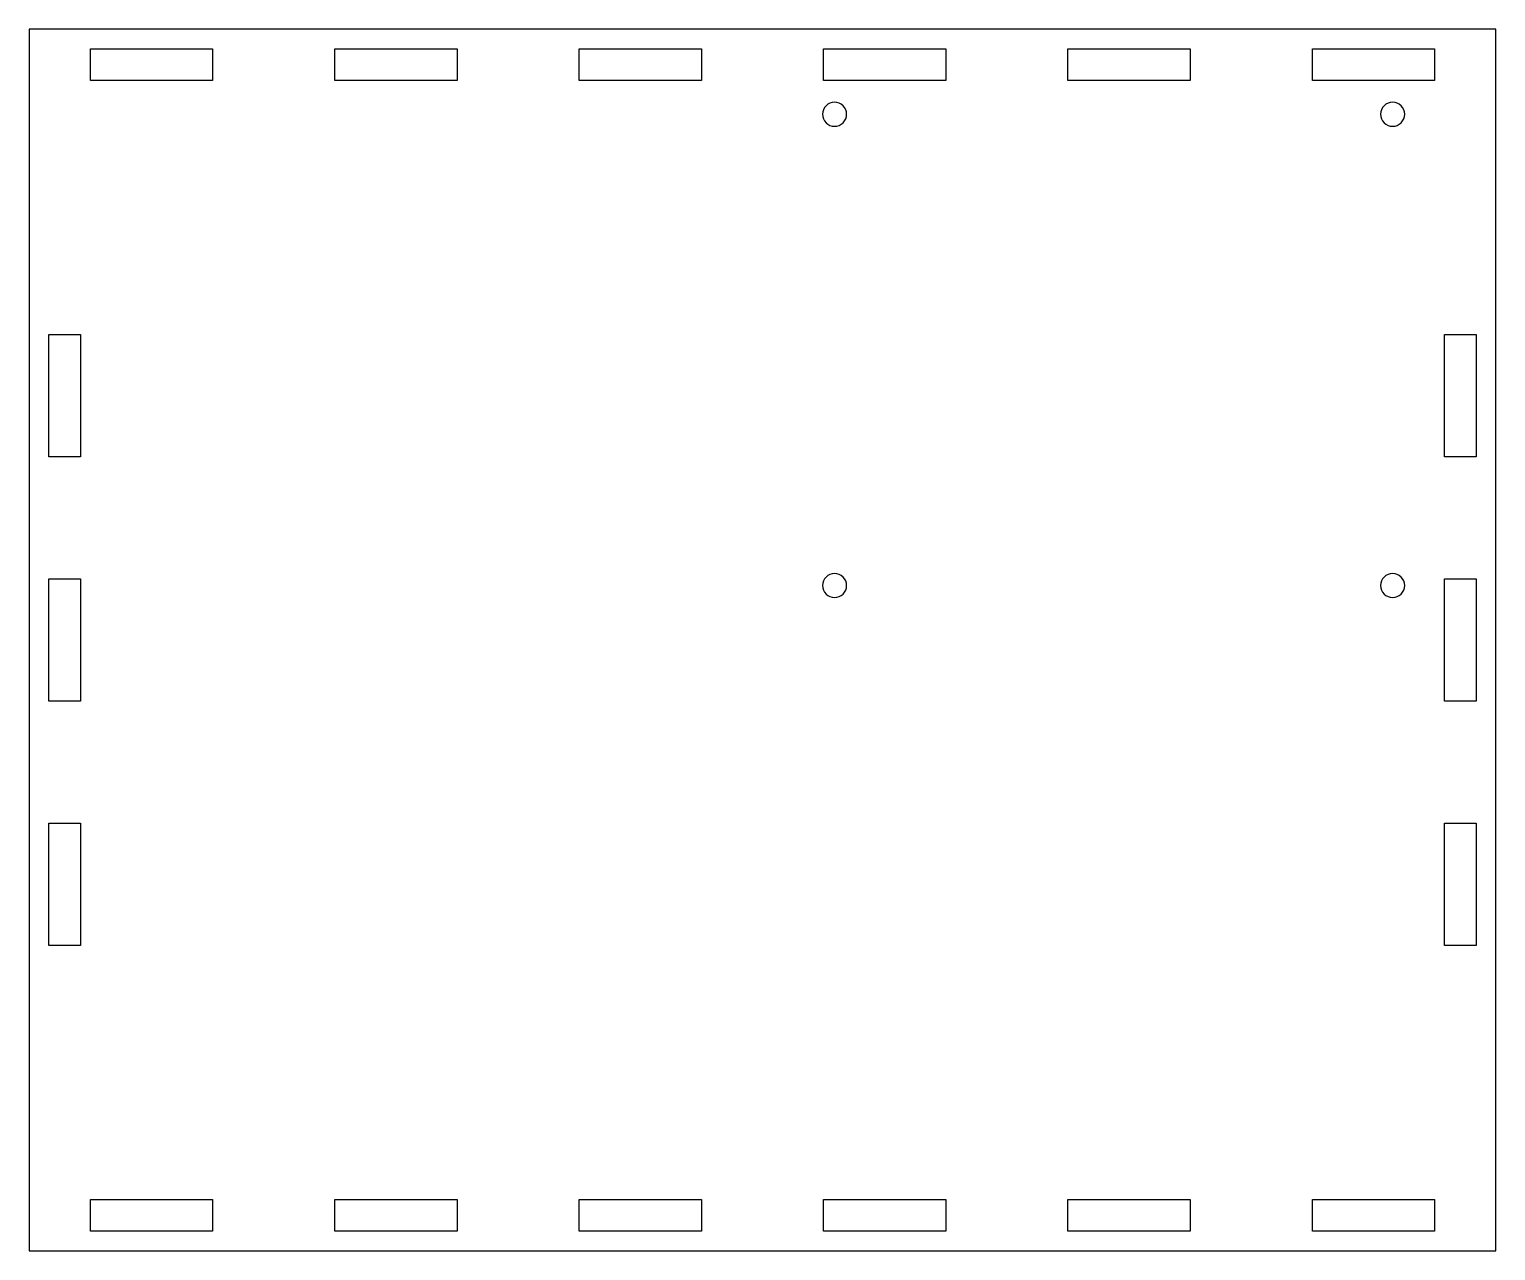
# Model space of a CAD drawing. Extents: x -1.14 to 4.86, y -3.69 to 1.31.
import ezdxf

# ---------------------------------------------------------------- set-up
doc = ezdxf.new("R2010")
doc.units = 0
doc.layers.get('0').update_dxf_attribs({"linetype": 'CONTINUOUS'})

msp = doc.modelspace()

# ---------------------------------------------------------------- linework, layer by layer
for points in [[(4.856, 1.309), (-1.144, 1.309)], [(-1.144, 1.309), (-1.144, -3.691)], [(4.856, -3.691), (4.856, 1.309)], [(-0.894, 1.229), (-0.394, 1.229)], [(-0.894, 1.099), (-0.894, 1.229)], [(-0.394, 1.229), (-0.394, 1.099)], [(0.106, 1.229), (0.606, 1.229)], [(0.106, 1.099), (0.106, 1.229)], [(0.606, 1.229), (0.606, 1.099)], [(1.106, 1.229), (1.606, 1.229)], [(1.106, 1.099), (1.106, 1.229)], [(1.606, 1.229), (1.606, 1.099)], [(2.106, 1.229), (2.606, 1.229)], [(2.106, 1.099), (2.106, 1.229)], [(2.606, 1.229), (2.606, 1.099)], [(3.106, 1.229), (3.606, 1.229)], [(3.106, 1.099), (3.106, 1.229)], [(3.606, 1.229), (3.606, 1.099)], [(4.106, 1.229), (4.606, 1.229)], [(4.106, 1.099), (4.106, 1.229)], [(4.606, 1.229), (4.606, 1.099)], [(-0.394, 1.099), (-0.894, 1.099)], [(0.606, 1.099), (0.106, 1.099)], [(1.606, 1.099), (1.106, 1.099)], [(2.606, 1.099), (2.106, 1.099)], [(3.606, 1.099), (3.106, 1.099)], [(4.606, 1.099), (4.106, 1.099)], [(-1.064, 0.059), (-0.934, 0.059)], [(-1.064, -0.441), (-1.064, 0.059)], [(-0.934, 0.059), (-0.934, -0.441)], [(4.646, 0.059), (4.776, 0.059)], [(4.646, -0.441), (4.646, 0.059)], [(4.776, 0.059), (4.776, -0.441)], [(-0.934, -0.441), (-1.064, -0.441)], [(4.776, -0.441), (4.646, -0.441)], [(-1.064, -0.941), (-0.934, -0.941)], [(-1.064, -1.441), (-1.064, -0.941)], [(-0.934, -0.941), (-0.934, -1.441)], [(4.646, -0.941), (4.776, -0.941)], [(4.646, -1.441), (4.646, -0.941)], [(4.776, -0.941), (4.776, -1.441)], [(-0.934, -1.441), (-1.064, -1.441)], [(4.776, -1.441), (4.646, -1.441)], [(-1.064, -1.941), (-0.934, -1.941)], [(-1.064, -2.441), (-1.064, -1.941)], [(-0.934, -1.941), (-0.934, -2.441)], [(4.646, -1.941), (4.776, -1.941)], [(4.646, -2.441), (4.646, -1.941)], [(4.776, -1.941), (4.776, -2.441)], [(-0.934, -2.441), (-1.064, -2.441)], [(4.776, -2.441), (4.646, -2.441)], [(-0.894, -3.481), (-0.394, -3.481)], [(-0.894, -3.611), (-0.894, -3.481)], [(-0.394, -3.481), (-0.394, -3.611)], [(0.106, -3.481), (0.606, -3.481)], [(0.106, -3.611), (0.106, -3.481)], [(0.606, -3.481), (0.606, -3.611)], [(1.106, -3.481), (1.606, -3.481)], [(1.106, -3.611), (1.106, -3.481)], [(1.606, -3.481), (1.606, -3.611)], [(2.106, -3.481), (2.606, -3.481)], [(2.106, -3.611), (2.106, -3.481)], [(2.606, -3.481), (2.606, -3.611)], [(3.106, -3.481), (3.606, -3.481)], [(3.106, -3.611), (3.106, -3.481)], [(3.606, -3.481), (3.606, -3.611)], [(4.106, -3.481), (4.606, -3.481)], [(4.106, -3.611), (4.106, -3.481)], [(4.606, -3.481), (4.606, -3.611)], [(-0.394, -3.611), (-0.894, -3.611)], [(0.606, -3.611), (0.106, -3.611)], [(1.606, -3.611), (1.106, -3.611)], [(2.606, -3.611), (2.106, -3.611)], [(3.606, -3.611), (3.106, -3.611)], [(4.606, -3.611), (4.106, -3.611)], [(-1.144, -3.691), (4.856, -3.691)]]:
    msp.add_lwpolyline(points)
for points in [[(2.151, 1.0104, 0.414214), (2.1018, 0.9612, 0.414214), (2.151, 0.912, 0.414214), (2.2002, 0.9612, 0.414214)], [(4.4345, 1.0104, 0.414214), (4.3853, 0.9612, 0.414214), (4.4345, 0.912, 0.414214), (4.4837, 0.9612, 0.414214)], [(2.151, -0.9187, 0.414214), (2.1018, -0.9679, 0.414214), (2.151, -1.0171, 0.414214), (2.2002, -0.9679, 0.414214)], [(4.4345, -0.9187, 0.414214), (4.3853, -0.9679, 0.414214), (4.4345, -1.0171, 0.414214), (4.4837, -0.9679, 0.414214)]]:
    msp.add_lwpolyline(points, format="xyb", close=True)

doc.saveas('drawing.dxf')
